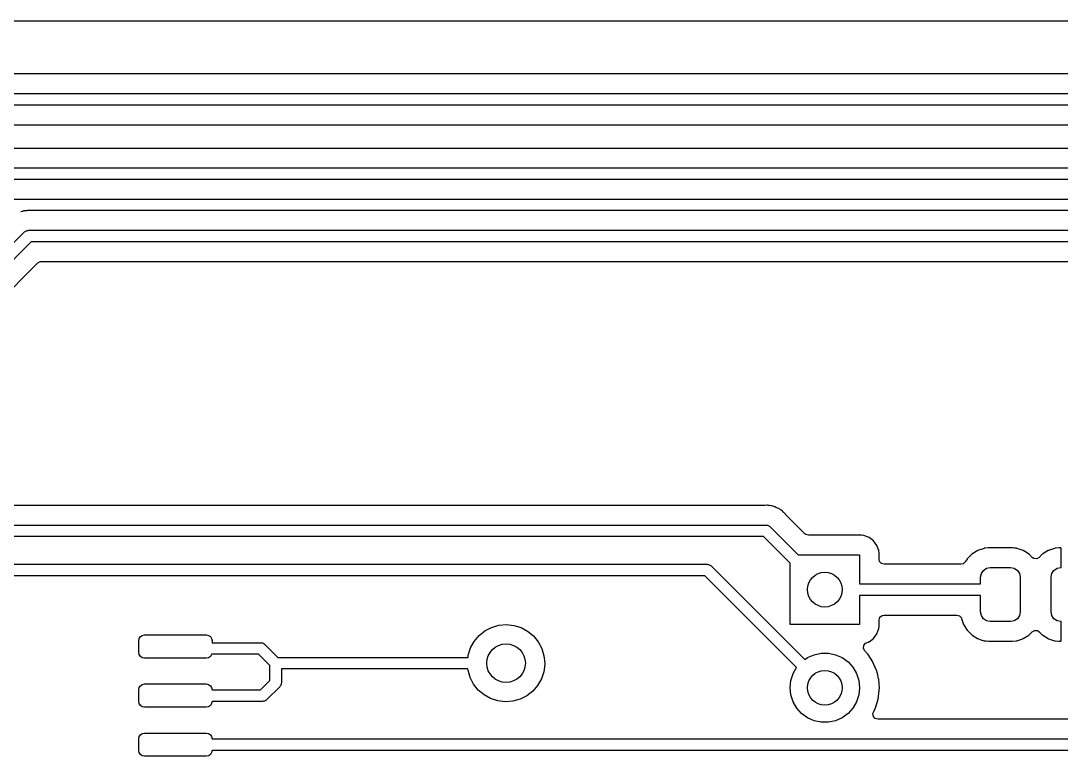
# Model space of a CAD drawing. Extents: x 87 to 209, y -135 to -60.
# Drawn here: x 128.78 to 155.73, y -79.1 to -60.05 of the extents above; entities that cross this region are included whole.
import ezdxf

# ---------------------------------------------------------------- set-up
doc = ezdxf.new("R2010")
doc.units = 0
doc.layers.add('BLACK', color=7, linetype='CONTINUOUS')

msp = doc.modelspace()

# ---------------------------------------------------------------- linework, layer by layer
at = {"layer": 'BLACK', "linetype": 'CONTINUOUS'}
for p, q in [((86.7405, -60.0513), (208.661, -60.0513)), ((181.014, -61.4243), (109.048, -61.4243)), ((108.966, -61.9328), (181.051, -61.9328)), ((180.989, -62.2328), (109.028, -62.2328)), ((109.291, -62.7413), (180.726, -62.7413)), ((175.382, -63.3547), (126.168, -63.3547)), ((126.086, -63.8632), (175.419, -63.8632)), ((175.357, -64.1632), (126.148, -64.1632)), ((126.411, -64.6717), (175.094, -64.6717)), ((128.816, -64.9863), (128.781, -65.0004)), ((128.824, -64.9834), (128.816, -64.9863)), ((128.816, -64.9863), (128.816, -64.9863)), ((128.832, -64.9824), (128.824, -64.9834)), ((128.838, -64.9816), (128.832, -64.9824)), ((128.832, -64.9824), (128.832, -64.9824)), ((128.845, -64.9807), (128.838, -64.9816)), ((128.864, -64.9767), (128.845, -64.9807)), ((128.885, -64.9707), (128.864, -64.9767)), ((128.931, -64.9693), (128.885, -64.9707)), ((128.943, -64.9684), (128.931, -64.9693)), ((128.947, -64.9678), (128.943, -64.9684)), ((128.977, -64.9678), (128.947, -64.9678)), ((128.981, -64.9677), (128.977, -64.9678)), ((128.996, -64.9672), (128.981, -64.9677)), ((129.051, -64.9655), (128.996, -64.9672)), ((129.059, -64.9672), (129.051, -64.9655)), ((129.071, -64.9678), (129.059, -64.9672)), ((129.059, -64.9672), (129.059, -64.9672)), ((174.683, -64.9678), (129.071, -64.9678)), ((119.96, -74.4433), (128.883, -65.5202)), ((128.883, -65.5202), (128.9, -65.5104)), ((128.9, -65.5104), (128.914, -65.4964)), ((128.914, -65.4964), (128.933, -65.4913)), ((128.933, -65.4913), (128.95, -65.4814)), ((128.95, -65.4814), (128.97, -65.4814)), ((128.97, -65.4814), (128.989, -65.4763)), ((128.989, -65.4763), (174.72, -65.4763)), ((129.051, -65.7763), (120.216, -74.6115)), ((174.657, -65.7763), (129.051, -65.7763)), ((128.083, -67.4639), (129.225, -66.3217)), ((129.225, -66.3217), (129.287, -66.2877)), ((129.287, -66.2877), (129.314, -66.2848)), ((129.314, -66.2848), (169.795, -66.2848)), ((148.045, -72.6003), (123.25, -72.6003)), ((148.057, -72.5997), (148.045, -72.6003)), ((148.103, -72.5954), (148.057, -72.5997)), ((148.111, -72.5966), (148.103, -72.5954)), ((148.124, -72.5987), (148.111, -72.5966)), ((148.144, -72.6003), (148.124, -72.5987)), ((148.165, -72.6003), (148.144, -72.6003)), ((148.177, -72.6032), (148.165, -72.6003)), ((148.21, -72.6118), (148.177, -72.6032)), ((148.222, -72.6142), (148.21, -72.6118)), ((148.267, -72.6214), (148.222, -72.6142)), ((148.287, -72.6299), (148.267, -72.6214)), ((148.306, -72.6363), (148.287, -72.6299)), ((148.326, -72.6417), (148.306, -72.6363)), ((148.333, -72.6455), (148.326, -72.6417)), ((148.367, -72.6639), (148.333, -72.6455)), ((148.333, -72.6455), (148.333, -72.6455)), ((148.377, -72.6691), (148.367, -72.6639)), ((148.413, -72.6843), (148.377, -72.6691)), ((148.42, -72.6875), (148.413, -72.6843)), ((148.413, -72.6843), (148.413, -72.6843)), ((148.426, -72.6924), (148.42, -72.6875)), ((148.437, -72.7006), (148.426, -72.6924)), ((148.453, -72.7115), (148.437, -72.7006)), ((148.465, -72.718), (148.453, -72.7115)), ((148.472, -72.7218), (148.465, -72.718)), ((148.478, -72.7273), (148.472, -72.7218)), ((148.506, -72.7534), (148.478, -72.7273)), ((148.515, -72.7612), (148.506, -72.7534)), ((148.518, -72.7639), (148.515, -72.7612)), ((148.539, -72.7844), (148.518, -72.7639)), ((148.542, -72.7872), (148.539, -72.7844)), ((148.593, -72.8357), (148.542, -72.7872)), ((148.598, -72.8424), (148.593, -72.8357)), ((148.606, -72.8512), (148.598, -72.8424)), ((149.092, -73.3374), (148.606, -72.8512)), ((123.063, -73.1088), (148.082, -73.1088)), ((148.082, -73.1088), (148.101, -73.1139)), ((148.101, -73.1139), (148.121, -73.1139)), ((148.121, -73.1139), (148.138, -73.1238)), ((148.138, -73.1238), (148.157, -73.1289)), ((148.157, -73.1289), (148.171, -73.1429)), ((148.171, -73.1429), (148.188, -73.1527)), ((148.188, -73.1527), (148.918, -73.8828)), ((148.02, -73.4088), (123.125, -73.4088)), ((148.706, -74.0949), (148.02, -73.4088)), ((149.113, -73.3543), (149.092, -73.3374)), ((149.181, -73.3743), (149.113, -73.3543)), ((150.554, -73.3743), (149.181, -73.3743)), ((150.616, -73.3811), (150.554, -73.3743)), ((150.753, -73.4322), (150.616, -73.3811)), ((150.869, -73.5195), (150.753, -73.4322)), ((150.957, -73.6361), (150.869, -73.5195)), ((151.008, -73.7725), (150.957, -73.6361)), ((151.014, -73.8347), (151.008, -73.7725)), ((153.568, -73.7682), (153.418, -73.8613)), ((153.597, -73.7585), (153.568, -73.7682)), ((153.729, -73.7145), (153.597, -73.7585)), ((153.736, -73.7123), (153.729, -73.7145)), ((153.729, -73.7145), (153.729, -73.7145)), ((153.743, -73.7116), (153.736, -73.7123)), ((153.838, -73.7016), (153.743, -73.7116)), ((153.743, -73.7116), (153.743, -73.7116)), ((153.842, -73.7013), (153.838, -73.7016)), ((153.838, -73.7016), (153.838, -73.7016)), ((154.467, -73.7013), (153.842, -73.7013)), ((154.522, -73.7069), (154.467, -73.7013)), ((154.565, -73.7113), (154.522, -73.7069)), ((154.572, -73.712), (154.565, -73.7113)), ((154.565, -73.7113), (154.565, -73.7113)), ((154.578, -73.7142), (154.572, -73.712)), ((154.638, -73.7341), (154.578, -73.7142)), ((154.578, -73.7142), (154.578, -73.7142)), ((154.74, -73.7677), (154.638, -73.7341)), ((154.746, -73.7715), (154.74, -73.7677)), ((154.833, -73.8249), (154.746, -73.7715)), ((154.746, -73.7715), (154.746, -73.7715)), ((154.89, -73.8605), (154.833, -73.8249)), ((155.387, -73.7726), (155.249, -73.8579)), ((155.4, -73.7664), (155.387, -73.7726)), ((155.554, -73.7149), (155.4, -73.7664)), ((155.568, -73.7121), (155.554, -73.7149)), ((155.663, -73.7021), (155.568, -73.7121)), ((155.67, -73.7018), (155.663, -73.7021)), ((155.712, -73.7018), (155.67, -73.7018)), ((155.72, -73.7035), (155.712, -73.7018)), ((155.721, -73.7047), (155.72, -73.7035)), ((155.725, -73.7199), (155.721, -73.7047)), ((155.725, -74.2098), (155.725, -73.7199)), ((148.706, -75.6828), (148.706, -74.0949)), ((148.918, -73.8828), (150.506, -73.8828)), ((150.506, -73.8828), (150.506, -74.6328)), ((151.014, -73.9983), (151.014, -73.8347)), ((151.026, -74.0506), (151.014, -73.9983)), ((151.072, -74.1043), (151.026, -74.0506)), ((153.245, -74.0644), (153.192, -74.1119)), ((153.289, -73.9927), (153.245, -74.0644)), ((153.293, -73.9865), (153.289, -73.9927)), ((153.289, -73.9927), (153.289, -73.9927)), ((153.418, -73.8613), (153.293, -73.9865)), ((154.895, -73.8657), (154.89, -73.8605)), ((154.978, -73.9484), (154.895, -73.8657)), ((154.895, -73.8657), (154.895, -73.8657)), ((155.023, -73.9773), (154.978, -73.9484)), ((155.094, -73.9823), (155.023, -73.9773)), ((155.157, -73.9483), (155.094, -73.9823)), ((155.238, -73.8669), (155.157, -73.9483)), ((155.249, -73.8579), (155.238, -73.8669)), ((123.698, -74.1248), (146.558, -74.1248)), ((146.558, -74.1248), (146.577, -74.1299)), ((146.577, -74.1299), (146.597, -74.1299)), ((146.597, -74.1299), (146.614, -74.1398)), ((146.614, -74.1398), (146.633, -74.1449)), ((146.633, -74.1449), (146.647, -74.1589)), ((146.647, -74.1589), (146.664, -74.1687)), ((146.664, -74.1687), (149.088, -76.5927)), ((151.141, -74.1243), (151.072, -74.1043)), ((153.137, -74.1243), (151.141, -74.1243)), ((153.192, -74.1119), (153.137, -74.1243)), ((153.642, -74.4598), (153.661, -74.3641)), ((153.661, -74.3641), (153.715, -74.283)), ((153.715, -74.283), (153.796, -74.2288)), ((153.796, -74.2288), (153.892, -74.2098)), ((153.892, -74.2098), (154.417, -74.2098)), ((154.417, -74.2098), (154.513, -74.2288)), ((154.513, -74.2288), (154.594, -74.283)), ((154.594, -74.283), (154.648, -74.3641)), ((154.648, -74.3641), (154.667, -74.4598)), ((155.467, -74.4598), (155.486, -74.3641)), ((155.486, -74.3641), (155.54, -74.283)), ((155.54, -74.283), (155.621, -74.2288)), ((155.621, -74.2288), (155.717, -74.2098)), ((155.717, -74.2098), (155.725, -74.2098)), ((146.496, -74.4248), (123.76, -74.4248)), ((148.873, -76.802), (146.496, -74.4248)), ((150.506, -74.6328), (153.642, -74.6328)), ((153.642, -74.6328), (153.642, -74.4598)), ((154.667, -74.4598), (154.667, -75.3598)), ((155.467, -75.3598), (155.467, -74.4598)), ((153.642, -74.9328), (150.506, -74.9328)), ((150.506, -74.9328), (150.506, -75.6828)), ((153.642, -75.3598), (153.642, -74.9328)), ((151.088, -75.4527), (151.141, -75.4413)), ((151.141, -75.4413), (153.029, -75.4413)), ((153.029, -75.4413), (153.097, -75.4613)), ((153.661, -75.4555), (153.642, -75.3598)), ((154.667, -75.3598), (154.648, -75.4555)), ((155.486, -75.4555), (155.467, -75.3598)), ((140.976, -75.7606), (141.164, -75.7055)), ((141.164, -75.7055), (141.358, -75.6878)), ((141.358, -75.6878), (141.552, -75.7082)), ((141.552, -75.7082), (141.739, -75.7659)), ((150.506, -75.6828), (148.706, -75.6828)), ((151.014, -75.5673), (151.035, -75.4992)), ((151.014, -75.7309), (151.014, -75.5673)), ((151.035, -75.4992), (151.088, -75.4527)), ((153.097, -75.4613), (153.143, -75.515)), ((153.143, -75.515), (153.148, -75.5274)), ((153.148, -75.5274), (153.2, -75.6837)), ((153.2, -75.6837), (153.294, -75.8341)), ((153.715, -75.5366), (153.661, -75.4555)), ((153.796, -75.5908), (153.715, -75.5366)), ((153.892, -75.6098), (153.796, -75.5908)), ((154.417, -75.6098), (153.892, -75.6098)), ((154.513, -75.5908), (154.417, -75.6098)), ((154.594, -75.5366), (154.513, -75.5908)), ((154.648, -75.4555), (154.594, -75.5366)), ((155.54, -75.5366), (155.486, -75.4555)), ((155.621, -75.5908), (155.54, -75.5366)), ((155.717, -75.6098), (155.621, -75.5908)), ((155.725, -75.6098), (155.717, -75.6098)), ((155.725, -76.1043), (155.725, -75.6098)), ((131.88, -75.9999), (131.929, -75.9674)), ((131.929, -75.9674), (131.986, -75.956)), ((131.986, -75.956), (133.586, -75.956)), ((133.586, -75.956), (133.643, -75.9674)), ((133.643, -75.9674), (133.692, -75.9999)), ((140.526, -76.1228), (140.651, -75.9733)), ((140.651, -75.9733), (140.803, -75.851)), ((140.803, -75.851), (140.976, -75.7606)), ((141.739, -75.7659), (141.91, -75.8588)), ((141.91, -75.8588), (142.061, -75.9832)), ((142.061, -75.9832), (142.184, -76.1344)), ((150.869, -76.0461), (150.957, -75.9295)), ((150.957, -75.9295), (151.008, -75.7931)), ((151.008, -75.7931), (151.014, -75.7309)), ((153.294, -75.8341), (153.419, -75.9591)), ((153.419, -75.9591), (153.425, -75.9629)), ((153.425, -75.9629), (153.425, -75.9629)), ((153.425, -75.9629), (153.562, -76.0476)), ((154.741, -76.0513), (154.891, -75.9583)), ((154.891, -75.9583), (154.897, -75.9527)), ((154.897, -75.9527), (154.978, -75.8713)), ((154.978, -75.8713), (155.04, -75.8373)), ((155.04, -75.8373), (155.111, -75.8423)), ((155.111, -75.8423), (155.156, -75.8712)), ((155.156, -75.8712), (155.239, -75.9535)), ((155.239, -75.9535), (155.25, -75.9626)), ((155.25, -75.9626), (155.388, -76.0476)), ((131.836, -76.106), (131.847, -76.0486)), ((131.836, -76.406), (131.836, -76.106)), ((131.847, -76.0486), (131.88, -75.9999)), ((133.692, -75.9999), (133.725, -76.0486)), ((133.725, -76.0486), (133.736, -76.106)), ((133.736, -76.106), (133.736, -76.1568)), ((133.736, -76.1568), (135.001, -76.1568)), ((135.001, -76.1568), (135.02, -76.1619)), ((135.02, -76.1619), (135.04, -76.1619)), ((135.04, -76.1619), (135.057, -76.1718)), ((135.057, -76.1718), (135.076, -76.1769)), ((135.076, -76.1769), (135.09, -76.1909)), ((135.09, -76.1909), (135.107, -76.2007)), ((135.107, -76.2007), (135.444, -76.5378)), ((140.432, -76.2939), (140.526, -76.1228)), ((142.184, -76.1344), (142.276, -76.3067)), ((150.605, -76.2978), (150.613, -76.2273)), ((150.613, -76.2273), (150.658, -76.1725)), ((150.658, -76.1725), (150.685, -76.1589)), ((150.685, -76.1589), (150.744, -76.1366)), ((150.744, -76.1366), (150.753, -76.1334)), ((150.753, -76.1334), (150.869, -76.0461)), ((153.562, -76.0476), (153.569, -76.0519)), ((153.569, -76.0519), (153.649, -76.0784)), ((153.649, -76.0784), (153.731, -76.1054)), ((153.731, -76.1054), (153.731, -76.1054)), ((153.731, -76.1054), (153.737, -76.1076)), ((153.737, -76.1076), (153.744, -76.1083)), ((153.744, -76.1083), (153.744, -76.1083)), ((153.744, -76.1083), (153.787, -76.1127)), ((153.787, -76.1127), (153.842, -76.1183)), ((153.842, -76.1183), (154.467, -76.1183)), ((154.467, -76.1183), (154.471, -76.118)), ((154.471, -76.118), (154.566, -76.108)), ((154.471, -76.118), (154.471, -76.118)), ((154.566, -76.108), (154.573, -76.1073)), ((154.566, -76.108), (154.566, -76.108)), ((154.573, -76.1073), (154.58, -76.1051)), ((154.58, -76.1051), (154.712, -76.0611)), ((154.58, -76.1051), (154.58, -76.1051)), ((154.712, -76.0611), (154.741, -76.0513)), ((155.388, -76.0476), (155.401, -76.0538)), ((155.401, -76.0538), (155.556, -76.1049)), ((155.556, -76.1049), (155.569, -76.1078)), ((155.569, -76.1078), (155.663, -76.1175)), ((155.663, -76.1175), (155.67, -76.1178)), ((155.67, -76.1178), (155.707, -76.1178)), ((155.707, -76.1178), (155.723, -76.1133)), ((155.723, -76.1133), (155.724, -76.1119)), ((155.724, -76.1119), (155.725, -76.1043)), ((131.847, -76.4634), (131.836, -76.406)), ((131.88, -76.5121), (131.847, -76.4634)), ((131.929, -76.5446), (131.88, -76.5121)), ((133.692, -76.5121), (133.643, -76.5446)), ((133.725, -76.4634), (133.692, -76.5121)), ((133.726, -76.4568), (133.725, -76.4634)), ((134.939, -76.4568), (133.726, -76.4568)), ((135.232, -76.7499), (134.939, -76.4568)), ((140.366, -76.5378), (140.373, -76.4799)), ((140.373, -76.4799), (140.432, -76.2939)), ((142.276, -76.3067), (142.332, -76.4936)), ((142.332, -76.4936), (142.351, -76.6878)), ((149.156, -76.5434), (149.328, -76.4668)), ((149.328, -76.4668), (149.512, -76.4277)), ((149.512, -76.4277), (149.7, -76.4277)), ((149.7, -76.4277), (149.884, -76.4668)), ((149.884, -76.4668), (150.056, -76.5434)), ((150.636, -76.3616), (150.605, -76.2978)), ((150.726, -76.4605), (150.636, -76.3616)), ((150.852, -76.6549), (150.726, -76.4605)), ((131.986, -76.556), (131.929, -76.5446)), ((133.586, -76.556), (131.986, -76.556)), ((133.643, -76.5446), (133.586, -76.556)), ((135.232, -77.1337), (135.232, -76.7499)), ((135.444, -76.5378), (140.366, -76.5378)), ((142.351, -76.7157), (142.326, -76.9093)), ((142.351, -76.6878), (142.351, -76.7157)), ((149.088, -76.5927), (149.156, -76.5434)), ((150.056, -76.5434), (150.208, -76.654)), ((150.208, -76.654), (150.334, -76.7938)), ((150.854, -76.6597), (150.852, -76.6549)), ((150.939, -76.8555), (150.854, -76.6597)), ((150.854, -76.6597), (150.854, -76.6597)), ((140.365, -76.8378), (135.532, -76.8378)), ((135.532, -76.8378), (135.532, -77.1958)), ((140.367, -76.8683), (140.365, -76.8378)), ((140.421, -77.0559), (140.367, -76.8683)), ((140.51, -77.2295), (140.421, -77.0559)), ((142.326, -76.9093), (142.265, -77.0945)), ((148.726, -77.1357), (148.784, -76.9567)), ((148.784, -76.9567), (148.873, -76.802)), ((150.334, -76.7938), (150.428, -76.9567)), ((150.428, -76.9567), (150.486, -77.1357)), ((150.944, -76.8673), (150.939, -76.8555)), ((150.945, -76.8723), (150.944, -76.8673)), ((150.967, -76.9587), (150.945, -76.8723)), ((150.945, -76.8723), (150.945, -76.8723)), ((151, -77.092), (150.967, -76.9587)), ((131.836, -77.376), (131.847, -77.3186)), ((131.847, -77.3186), (131.88, -77.2699)), ((131.88, -77.2699), (131.929, -77.2374)), ((131.929, -77.2374), (131.986, -77.226)), ((131.986, -77.226), (133.586, -77.226)), ((133.586, -77.226), (133.643, -77.2374)), ((133.643, -77.2374), (133.692, -77.2699)), ((133.692, -77.2699), (133.725, -77.3186)), ((133.725, -77.3186), (133.736, -77.376)), ((134.99, -77.376), (135.232, -77.1337)), ((135.488, -77.3019), (135.158, -77.6321)), ((135.498, -77.2848), (135.488, -77.3019)), ((135.512, -77.2708), (135.498, -77.2848)), ((135.517, -77.2517), (135.512, -77.2708)), ((135.527, -77.2346), (135.517, -77.2517)), ((135.532, -77.1958), (135.527, -77.2149)), ((135.527, -77.2149), (135.527, -77.2346)), ((140.632, -77.3825), (140.51, -77.2295)), ((142.168, -77.2642), (142.041, -77.412)), ((142.265, -77.0945), (142.168, -77.2642)), ((148.706, -77.3228), (148.726, -77.1357)), ((148.726, -77.5099), (148.706, -77.3228)), ((150.486, -77.1357), (150.506, -77.3228)), ((150.506, -77.3228), (150.486, -77.5099)), ((151.001, -77.0971), (151, -77.092)), ((151.011, -77.2193), (151.001, -77.0971)), ((151.001, -77.0971), (151.001, -77.0971)), ((151.019, -77.3228), (151.011, -77.2193)), ((151.018, -77.3885), (151.019, -77.3262)), ((151.019, -77.3262), (151.019, -77.3228)), ((151.019, -77.3262), (151.019, -77.3262)), ((131.836, -77.676), (131.836, -77.376)), ((133.736, -77.376), (134.99, -77.376)), ((140.78, -77.5089), (140.632, -77.3825)), ((140.951, -77.6042), (140.78, -77.5089)), ((141.887, -77.5321), (141.713, -77.6201)), ((142.041, -77.412), (141.887, -77.5321)), ((148.784, -77.6889), (148.726, -77.5099)), ((150.486, -77.5099), (150.428, -77.6889)), ((150.987, -77.6215), (151.018, -77.3918)), ((151.018, -77.3918), (151.018, -77.3885)), ((131.847, -77.7334), (131.836, -77.676)), ((131.88, -77.7821), (131.847, -77.7334)), ((131.929, -77.8146), (131.88, -77.7821)), ((131.986, -77.826), (131.929, -77.8146)), ((133.586, -77.826), (131.986, -77.826)), ((133.643, -77.8146), (133.586, -77.826)), ((133.692, -77.7821), (133.643, -77.8146)), ((133.725, -77.7334), (133.692, -77.7821)), ((133.736, -77.676), (133.725, -77.7334)), ((135.052, -77.676), (133.736, -77.676)), ((135.071, -77.6709), (135.052, -77.676)), ((135.091, -77.6709), (135.071, -77.6709)), ((135.108, -77.661), (135.091, -77.6709)), ((135.127, -77.6559), (135.108, -77.661)), ((135.141, -77.6419), (135.127, -77.6559)), ((135.158, -77.6321), (135.141, -77.6419)), ((141.136, -77.6645), (140.951, -77.6042)), ((141.33, -77.6876), (141.136, -77.6645)), ((141.525, -77.6726), (141.33, -77.6876)), ((141.713, -77.6201), (141.525, -77.6726)), ((148.878, -77.8518), (148.784, -77.6889)), ((149.004, -77.9916), (148.878, -77.8518)), ((150.334, -77.8518), (150.208, -77.9916)), ((150.428, -77.6889), (150.334, -77.8518)), ((150.872, -77.9396), (150.92, -77.8431)), ((150.92, -77.8431), (150.987, -77.6215)), ((149.156, -78.1022), (149.004, -77.9916)), ((149.328, -78.1788), (149.156, -78.1022)), ((150.056, -78.1022), (149.884, -78.1788)), ((150.208, -77.9916), (150.056, -78.1022)), ((150.853, -77.9936), (150.864, -77.9557)), ((150.863, -78.0638), (150.853, -77.9936)), ((150.909, -78.1175), (150.863, -78.0638)), ((150.864, -77.9557), (150.872, -77.9396)), ((150.977, -78.1375), (150.909, -78.1175)), ((164.377, -78.1375), (150.977, -78.1375)), ((149.512, -78.2179), (149.328, -78.1788)), ((149.7, -78.2179), (149.512, -78.2179)), ((149.884, -78.1788), (149.7, -78.2179)), ((131.836, -78.646), (131.847, -78.5886)), ((131.836, -78.946), (131.836, -78.646)), ((131.847, -78.5886), (131.88, -78.5399)), ((131.88, -78.5399), (131.929, -78.5074)), ((131.929, -78.5074), (131.986, -78.496)), ((131.986, -78.496), (133.586, -78.496)), ((133.586, -78.496), (133.643, -78.5074)), ((133.643, -78.5074), (133.692, -78.5399)), ((133.692, -78.5399), (133.725, -78.5886)), ((133.725, -78.5886), (133.736, -78.646)), ((133.736, -78.646), (164.414, -78.646)), ((131.847, -79.0034), (131.836, -78.946)), ((133.736, -78.946), (133.725, -79.0034)), ((164.352, -78.946), (133.736, -78.946)), ((131.88, -79.0521), (131.847, -79.0034)), ((131.929, -79.0846), (131.88, -79.0521)), ((131.986, -79.096), (131.929, -79.0846)), ((133.586, -79.096), (131.986, -79.096)), ((133.643, -79.0846), (133.586, -79.096)), ((133.692, -79.0521), (133.643, -79.0846)), ((133.725, -79.0034), (133.692, -79.0521))]:
    msp.add_line(p, q, dxfattribs=at)
at = {"layer": 'BLACK'}
for centre, radius in [((149.606, -74.7828), 0.45), ((141.351, -76.6878), 0.5), ((149.606, -77.3228), 0.45)]:
    msp.add_circle(centre, radius, dxfattribs=at)

doc.saveas('drawing.dxf')
